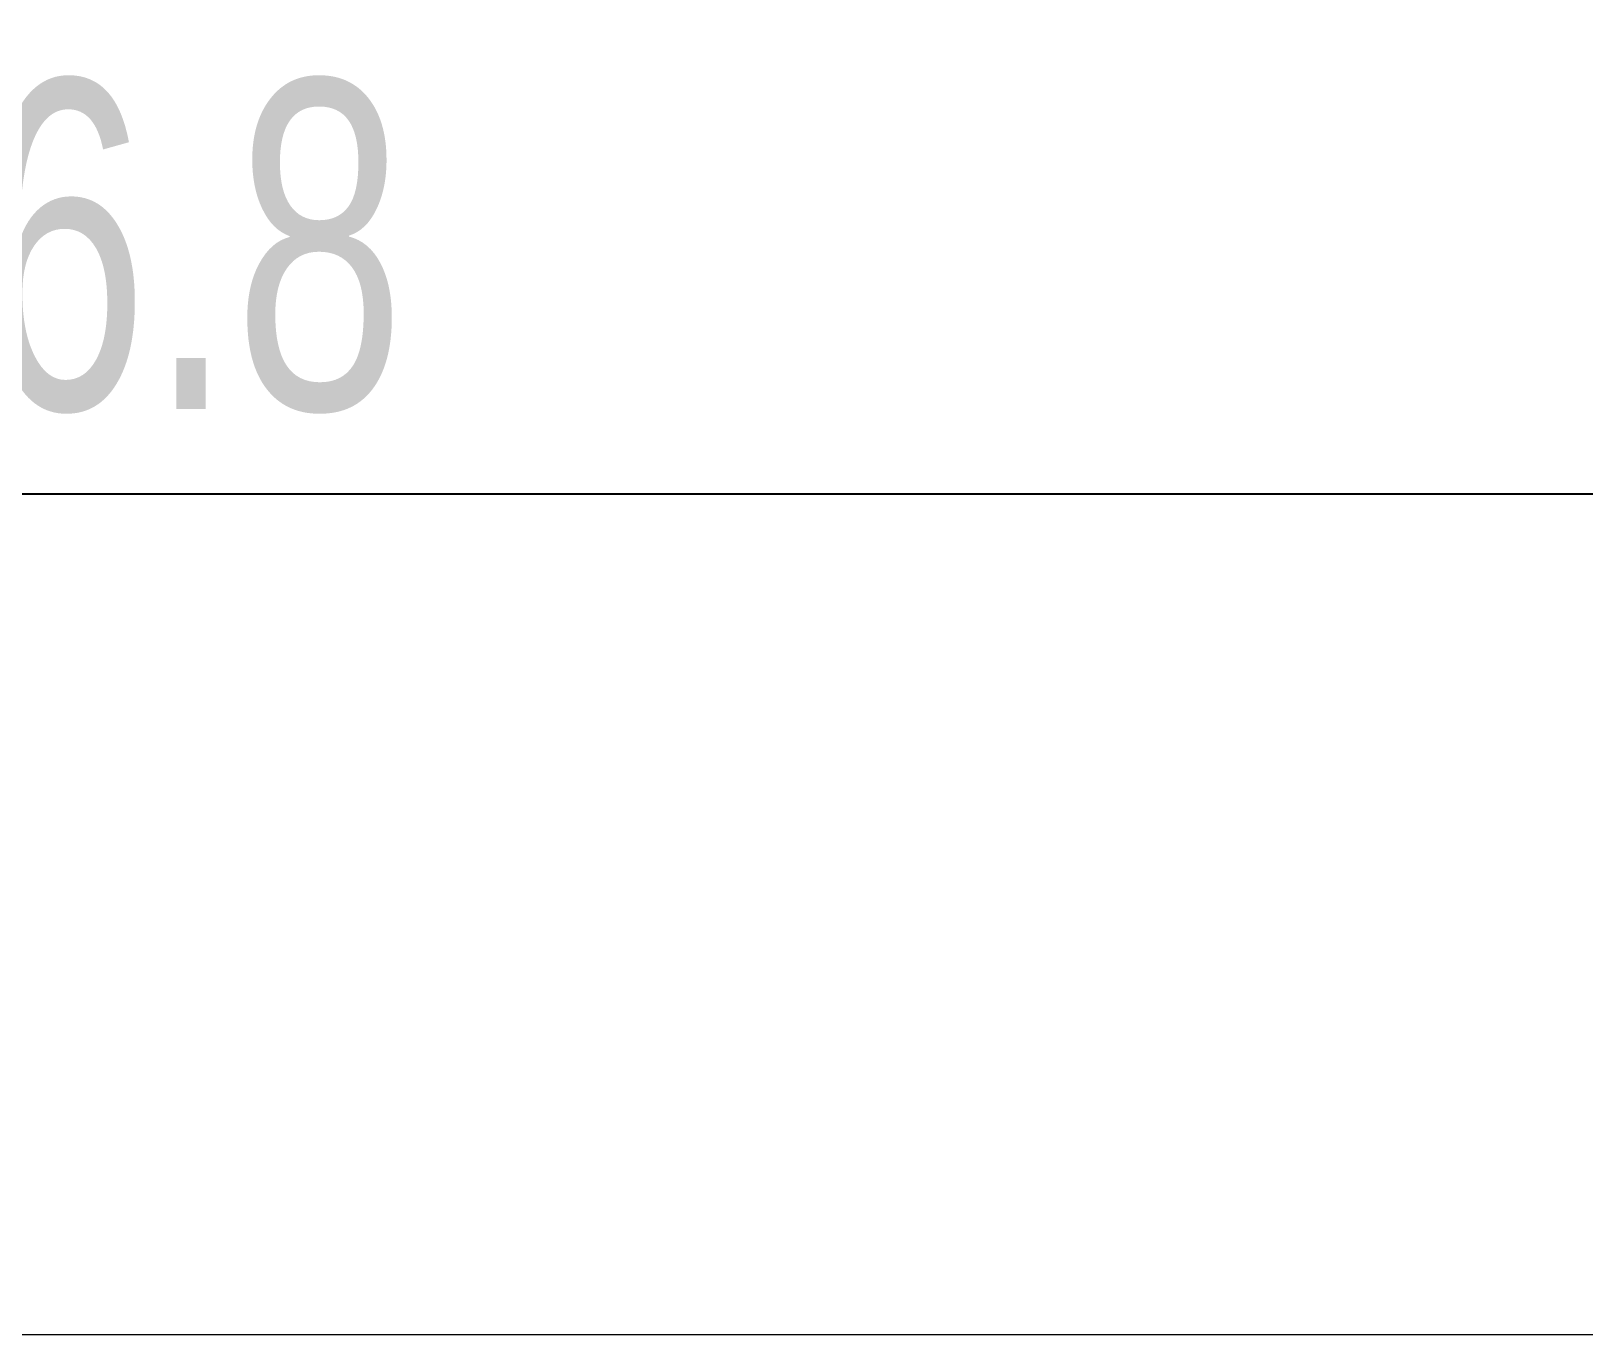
# Model space of a CAD drawing. Header units: inches. Extents: x 4017 to 5703, y -944 to 2840.
# Drawn here: x 4781.85 to 4796.01, y 1584.29 to 1596.18 of the extents above; entities that cross this region are included whole.
import ezdxf

# ---------------------------------------------------------------- set-up
doc = ezdxf.new("R2010")
doc.units = ezdxf.units.IN
doc.header["$MEASUREMENT"] = 0
doc.layers.get('0').update_dxf_attribs({"color": 5})
doc.layers.get('DEFPOINTS').update_dxf_attribs({"color": 254})
doc.layers.add('1 - plaster', color=1, linetype='Continuous', lineweight=9)
doc.layers.add('A-dim-work', color=8, linetype='Continuous')
doc.styles.add('hebtovna', font='hebtovna.shx', dxfattribs={"width": 0.7})
doc.dimstyles.new('Copy of gl-D10', dxfattribs={"dimtxt": 2, "dimasz": 1, "dimexe": 1, "dimexo": 1, "dimgap": 1, "dimtad": 0, "dimdec": 1, "dimzin": 0, "dimdsep": 46, "dimtxsty": 'hebtovna', "dimblk": 'OBLIQUE', "dimblk1": 'OBLIQUE', "dimblk2": 'OBLIQUE', "dimcen": 0, "dimdle": 0.5, "dimclrd": 256, "dimclre": 256, "dimclrt": 256, "dimadec": 0, "dimazin": 0, "dimtfac": 0.05, "dimtdec": 1, "dimtix": 1, "dimtmove": 2, "dimatfit": 0, "dimfxl": 1, "dimfxlon": 1, "dimtvp": 0.75, "dimtolj": 1, "dimtzin": 0, "dimarcsym": 0})

# ---------------------------------------------------------------- blocks, each defined once
blk = doc.blocks.new('_Oblique')
at = {"color": 0, "linetype": 'ByBlock', "lineweight": -2}
blk.add_line((-0.5, -0.5), (0.5, 0.5), dxfattribs=at)
blk = doc.blocks.new('*D347')
at = {"layer": 'A-dim-work', "color": 6, "lineweight": -2, "ltscale": 0.0005, "transparency": 16777216}
for p, q in [((4764.124, 1592.966), (4764.124, 1590.966)), ((4800.938, 1592.966), (4800.938, 1590.966)), ((4763.624, 1591.966), (4801.438, 1591.966))]:
    blk.add_line(p, q, dxfattribs=at)
at = {"layer": 'DEFPOINTS', "color": 0, "ltscale": 0.0005, "transparency": 16777216}
for p in [(4764.124, 1595.557), (4800.938, 1595.001), (4800.938, 1591.966)]:
    blk.add_point(p, dxfattribs=at)
at = {"layer": 'A-dim-work', "color": 6, "lineweight": -2, "ltscale": 0.0005, "transparency": 16777216, "rotation": 180}
blk.add_blockref('_Oblique', (4764.124, 1591.966), dxfattribs=at)
at = {"layer": 'A-dim-work', "color": 6, "lineweight": -2, "ltscale": 0.0005, "transparency": 16777216}
blk.add_blockref('_Oblique', (4800.938, 1591.966), dxfattribs=at)
at = {"layer": 'A-dim-work', "color": 6, "ltscale": 0.0005, "transparency": 16777216, "insert": (4782.531, 1594.216), "char_height": 3, "attachment_point": 5, "style": 'hebtovna'}
blk.add_mtext('\\A1;36.8', dxfattribs=at)

msp = doc.modelspace()

# ---------------------------------------------------------------- linework, layer by layer
at = {"layer": '1 - plaster'}
msp.add_lwpolyline([(4940.558, 1584.295), (4569.889, 1584.295)], dxfattribs=at)

# ---------------------------------------------------------------- dimensions: what is measured, and where the dimension line sits
at = {"layer": 'A-dim-work', "ltscale": 0.0005}
dim = msp.add_linear_dim(base=(4800.938, 1591.966), p1=(4764.124, 1595.557), p2=(4800.938, 1595.001), dimstyle='Copy of gl-D10', override={"dimtxt": 3, "dimclrd": 6, "dimclre": 6, "dimclrt": 6}, dxfattribs=at)
dim.commit()
dim.dimension.update_dxf_attribs({"geometry": '*D347', "text_midpoint": (4782.531, 1594.216)})

doc.saveas('drawing.dxf')
